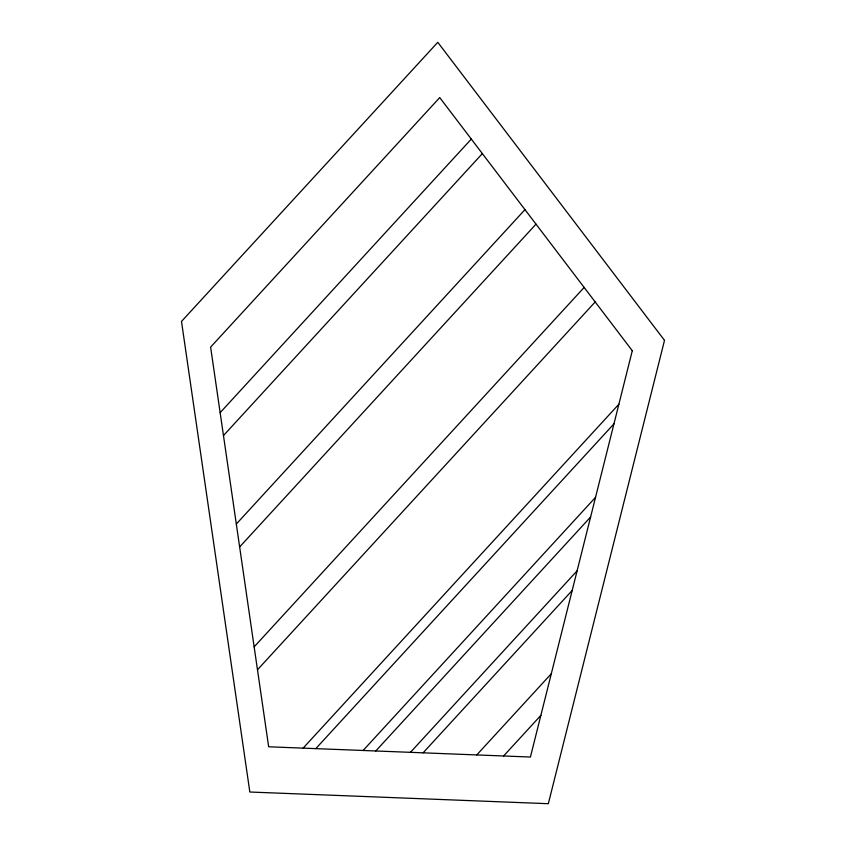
<?xml version="1.0" encoding="UTF-8"?>
<svg xmlns="http://www.w3.org/2000/svg" width="846" height="846" viewBox="0 0 846 846"><rect width="100%" height="100%" fill="white"/><g stroke="black" fill="none" stroke-linecap="round" stroke-linejoin="round"><path stroke-width="1.27" d="M220.14 412.658L471.307 139.082M223.471 435.574L482.347 153.602M236.32 524.034L524.964 209.628M239.64 546.95L536.004 224.148M254.149 646.862L584.142 287.429M257.48 669.778L595.193 301.948M303.132 748.128L618.87 404.229M315.801 748.625L613.942 423.878M363.124 750.476L595.531 497.342M375.783 750.973L590.603 516.991M410.447 752.337L577.109 570.807M423.106 752.824L572.182 590.455M476.763 754.928L551.306 673.744M503.592 755.986L540.869 715.388M632.29 350.72L530.421 757.033L268.658 746.785L210.622 347.114L439.73 97.576L632.29 350.72M664.501 340.356L548.335 803.7L249.834 792.015L181.499 321.438L437.784 42.3L664.501 340.356"/></g></svg>
